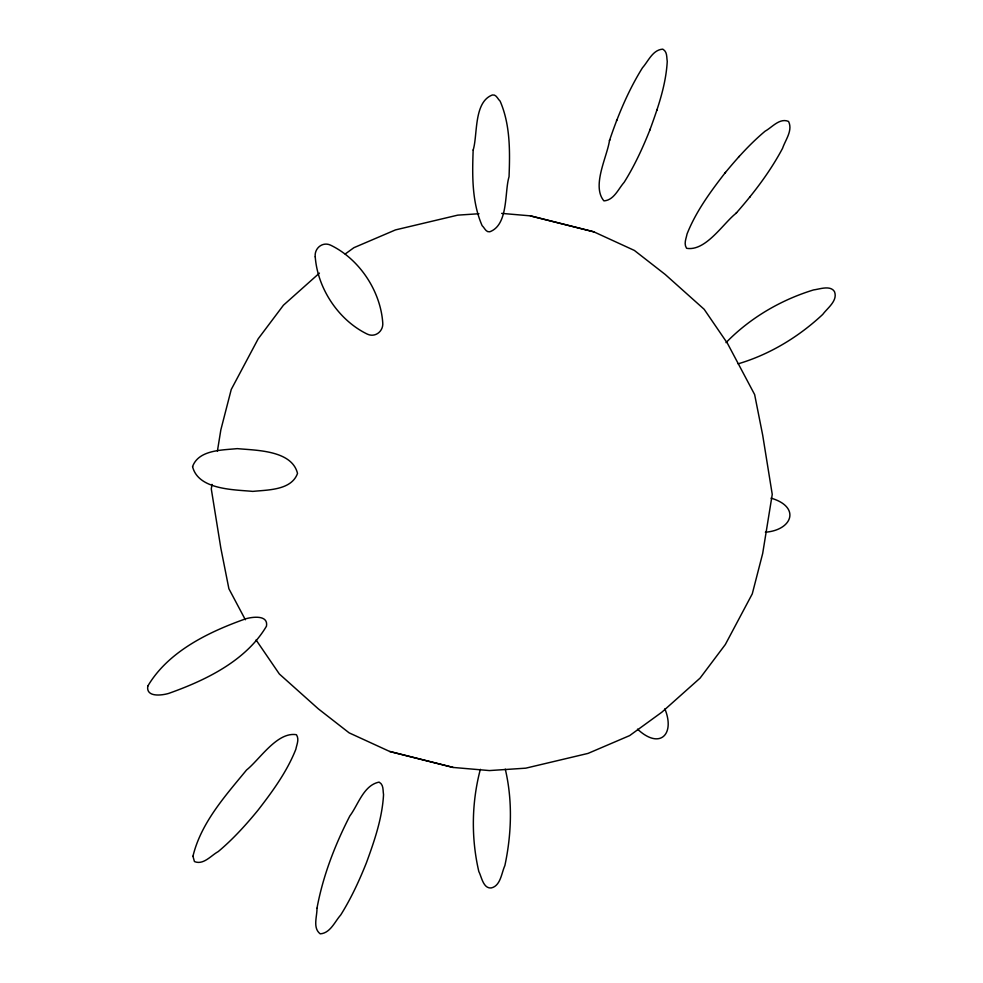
<?xml version="1.0" encoding="UTF-8"?>
<svg xmlns="http://www.w3.org/2000/svg" width="983" height="983" viewBox="0 0 983 983"><rect width="100%" height="100%" fill="white"/><g stroke="black" fill="none" stroke-linecap="round" stroke-linejoin="round"><path stroke-width="1.47" d="M212.021 484.386L211.284 488.92L220.843 548.17L228.892 588.743L245.345 619.745M217.415 451.062L220.843 429.854L231.251 389.465L258.197 338.791L283.448 305.197L319.426 273.114M609.472 140.618C607.052 157.071 591.483 185.959 603.906 200.888C613.994 200.225 618.344 188.847 624.18 182.285C634.49 165.832 642.636 148.15 649.824 130.137C657.91 107.933 665.933 85.202 667.248 61.401C666.511 56.977 667.408 51.743 662.775 49.15C652.687 49.814 648.325 61.204 642.489 67.753C628.334 90.473 617.988 115.306 609.472 140.618L609.792 139.709M480.355 769.32C471.57 802.46 471.041 838.167 478.832 871.565C481.51 876.517 483.157 888.657 491.131 887.968C500.703 885.966 501.527 872.769 504.857 865.654C511.615 834.063 512.708 800.715 505.287 769.148M616.513 120.835L616.845 119.901M649.824 130.137L650.156 129.203M656.89 110.329L657.209 109.42M735.997 213.336C753.654 193.307 769.996 171.927 782.579 148.298C785.343 139.967 793.023 130.506 788.55 121.437C779.654 117.641 772.073 127.385 765.106 131.194C750.213 143.665 737.213 158.165 724.889 173.143C710.279 192.017 695.927 211.591 687.068 233.929C686.146 238.734 683.578 243.637 686.576 248.294C705.72 251.587 722.96 223.645 735.997 213.336L736.611 212.598M724.889 173.143L725.528 172.394M738.516 157.12L739.142 156.395M749.599 197.337L750.238 196.588M726.019 342.649C749.931 318 780.821 299.913 813.605 289.911C819.65 289.186 830.291 284.996 834.456 291.546C838.118 300.638 827.379 308.084 822.771 314.388C798.761 336.85 769.738 354.507 738.11 363.833M345.217 253.995L353.892 247.691L395.498 229.899L457.746 215.142L478.967 213.741M765.364 532.221C792.63 530.083 800.776 506.798 771.065 498.148M501.674 213.385L530.341 215.855L593.83 231.828L634.367 250.432L665.196 274.454L704.172 309.301L727.457 343.35L754.637 394.564L762.685 435.137L772.245 494.388L762.685 553.454L752.278 593.843L725.331 644.516L700.08 678.11L661.854 712.196L629.648 735.603L588.031 753.408L525.782 768.165L489.399 770.574L453.188 767.453L389.71 751.479L349.162 732.876L318.332 708.854L279.356 674.006L256.084 639.958M593.83 231.828L530.341 215.855M389.71 751.479L453.188 767.453M637.525 729.153C659.974 750.103 675.284 734.166 664.852 708.829M473.167 150.018C472.209 175.293 471.815 201.994 482.112 225.635C484.533 227.675 485.872 232.516 489.804 231.779C508.702 224.738 504.39 191.796 509.047 176.743C510.005 151.468 510.386 124.755 500.101 101.114C497.681 99.074 496.341 94.233 492.397 94.97C473.499 102.011 477.824 134.954 473.167 150.018M192.57 466.618C198.271 489.927 234.187 489.62 252.803 491.389C267.732 489.866 291.509 490.333 297.517 473.401C291.804 450.091 255.899 450.411 237.272 448.629C222.355 450.153 198.578 449.698 192.57 466.618M315.236 256.833C317.583 288.621 338.705 320.372 367.421 334.171C375.408 337.919 383.763 330.976 382.719 322.461C380.372 290.685 359.25 258.934 330.534 245.136C322.559 241.388 314.191 248.318 315.236 256.833M316.981 908.267C317.214 916.303 312.434 927.94 320.225 933.85C330.411 933.137 334.785 921.587 340.708 914.989C351.054 898.487 359.225 880.78 366.438 862.73C374.462 840.748 382.252 818.2 383.542 794.645C382.756 790.148 383.849 784.753 379.094 782.112C363.575 785.22 358.267 804.733 349.85 815.927C334.908 845.061 322.928 875.988 316.981 908.267M147.806 686.073C145.767 697.697 162.121 695.362 168.695 693.408C205.447 680.371 245.947 660.957 266.467 626.183C268.519 614.559 252.164 616.894 245.59 618.848C208.838 631.885 168.326 651.299 147.806 686.073M192.951 856.254L194.45 861.563C203.456 865.347 211.136 855.407 218.226 851.585C232.91 839.285 245.799 825.069 257.939 810.287C272.598 791.352 286.962 771.692 295.846 749.279C296.743 744.401 299.483 739.437 296.424 734.706C277.12 731.524 259.709 759.54 246.561 769.984C225.23 795.96 200.999 822.796 192.951 856.254"/></g></svg>
